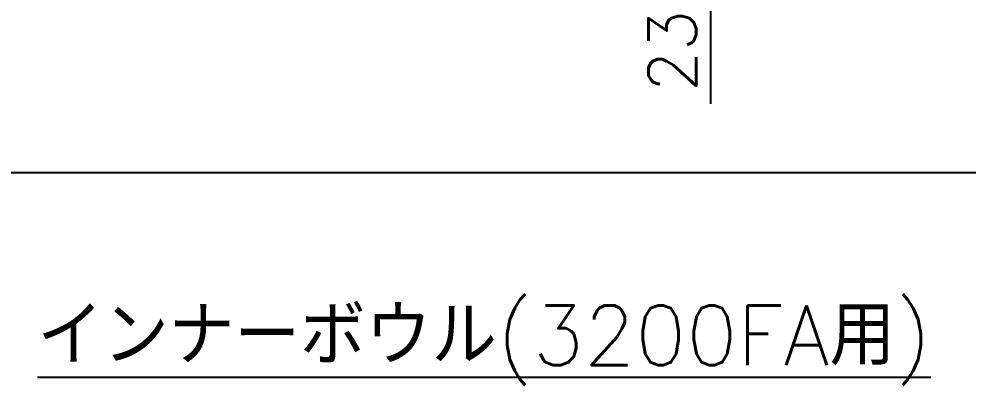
# Model space of a CAD drawing. Extents: x 115 to 2025, y 0 to 1377.
# Drawn here: x 659 to 857.7, y 1041.6 to 1118.3 of the extents above; entities that cross this region are included whole.
import ezdxf
from ezdxf.enums import TextEntityAlignment as Align

# ---------------------------------------------------------------- set-up
doc = ezdxf.new("R2010")
doc.units = 0
doc.header["$LTSCALE"] = 0.5
doc.header["$PDMODE"] = 3
doc.layers.get('0').update_dxf_attribs({"linetype": 'CONTINUOUS'})
doc.layers.get('DEFPOINTS').update_dxf_attribs({"linetype": 'CONTINUOUS'})
doc.layers.add('SIYOU', color=7, linetype='CONTINUOUS')
doc.layers.add('SUNPOU', color=7, linetype='CONTINUOUS')
doc.styles.get("Standard").update_dxf_attribs({"font": 'ROMANS', "bigfont": 'EXTFONT.shx'})
doc.dimstyles.new('STYLE_1', dxfattribs={"dimscale": 5, "dimtxt": 2, "dimasz": 3, "dimexe": 1, "dimexo": 1, "dimgap": 0.6, "dimtad": 3, "dimdec": 0, "dimlfac": 2, "dimzin": 0, "dimdsep": 46, "dimtxsty": 'STANDARD', "dimblk1": 'OPEN', "dimblk2": 'OPEN', "dimsah": 1, "dimcen": 1.5, "dimadec": 0, "dimazin": 0, "dimtfac": 1, "dimtdec": 0, "dimtmove": 0, "dimatfit": 0, "dimldrblk": 'DOTSMALL', "dimfxl": 1, "dimtvp": 1, "dimtolj": 1, "dimtzin": 0, "dimarcsym": 0})

# ---------------------------------------------------------------- blocks, each defined once
blk = doc.blocks.new('_OPEN')
at = {"color": 0, "linetype": 'ByBlock'}
for p, q in [((-1, 0.167), (0, 0)), ((0, 0), (-1, -0.167)), ((0, 0), (-1, 0))]:
    blk.add_line(p, q, dxfattribs=at)
blk = doc.blocks.new('*D32')
at = {"layer": 'DEFPOINTS', "color": 0}
for p in [(790.7, 1164.18), (803.79, 1164.18), (758.95, 1152.68)]:
    blk.add_point(p, dxfattribs=at)
at = {"layer": 'SUNPOU', "color": 0, "lineweight": -2}
for p, q in [((803.79, 1179.18), (803.79, 1194.18)), ((795.7, 1164.18), (808.79, 1164.18)), ((803.79, 1164.18), (803.79, 1152.68)), ((763.95, 1152.68), (808.79, 1152.68)), ((803.79, 1137.68), (803.79, 1100.49))]:
    blk.add_line(p, q, dxfattribs=at)
at = {"layer": 'SUNPOU', "color": 0, "lineweight": -2, "xscale": 15, "yscale": 15, "zscale": 15}
for p, rotation in [((803.79, 1164.18), 270), ((803.79, 1152.68), 90)]:
    blk.add_blockref('_OPEN', p, dxfattribs=dict(at, rotation=rotation))
at = {"layer": 'SUNPOU', "color": 0, "insert": (795.79, 1111.58), "char_height": 10, "attachment_point": 5, "rotation": 90}
blk.add_mtext('\\A1;23', dxfattribs=at)
blk = doc.blocks.new('_DotSmall')
at = {"color": 0, "linetype": 'ByBlock', "const_width": 0.5}
blk.add_lwpolyline([(-0.0625, 0, 1), (0.0625, 0, 1)], format="xyb", close=True, dxfattribs=at)

msp = doc.modelspace()

# ---------------------------------------------------------------- linework, layer by layer
at = {"layer": 'SIYOU', "color": 7}
msp.add_line((1191.96, 1086.07), (170.49, 1086.07), dxfattribs=at)

# ---------------------------------------------------------------- texts
at = {"layer": 'SIYOU', "color": 1}
msp.add_text('%%Uインナーボウル(3200FA用)', height=12.5, dxfattribs=at).set_placement((756.39, 1045.77), align=Align.CENTER)

# ---------------------------------------------------------------- dimensions: what is measured, and where the dimension line sits
at = {"layer": 'SUNPOU'}
dim = msp.add_linear_dim(base=(803.79, 1164.18), p1=(758.95, 1152.68), p2=(790.7, 1164.18), angle=90, dimstyle='STYLE_1', dxfattribs=at)
dim.commit()
dim.dimension.update_dxf_attribs({"geometry": '*D32', "text_midpoint": (803.79, 1111.58), "dimtype": 160})

doc.saveas('drawing.dxf')
